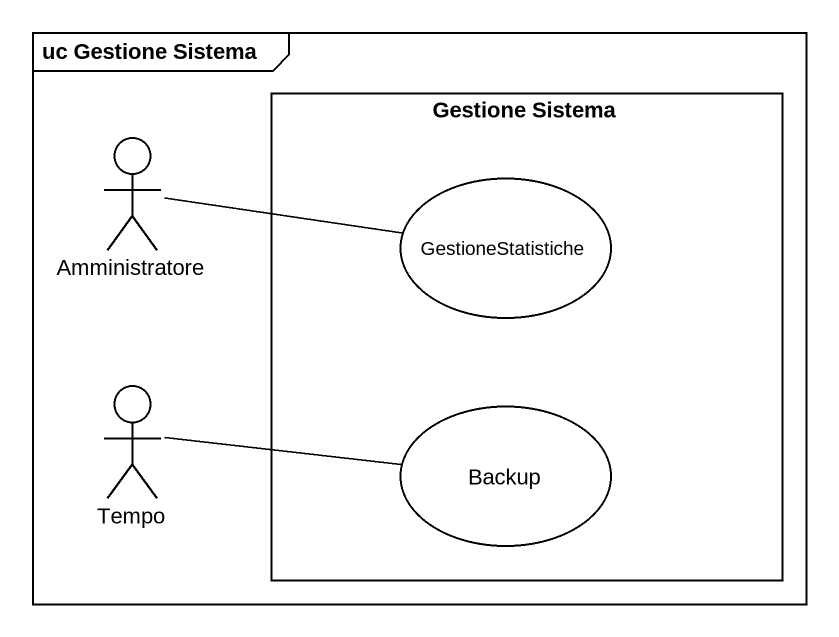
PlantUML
@startuml
mainframe uc Gestione Sistema
rectangle "Gestione Sistema" as Gestione_Sistema {
  usecase GestioneStatistiche
  usecase Backup
}
actor Amministratore
actor Tempo
Amministratore -right- GestioneStatistiche
Tempo -right- Backup
@enduml
